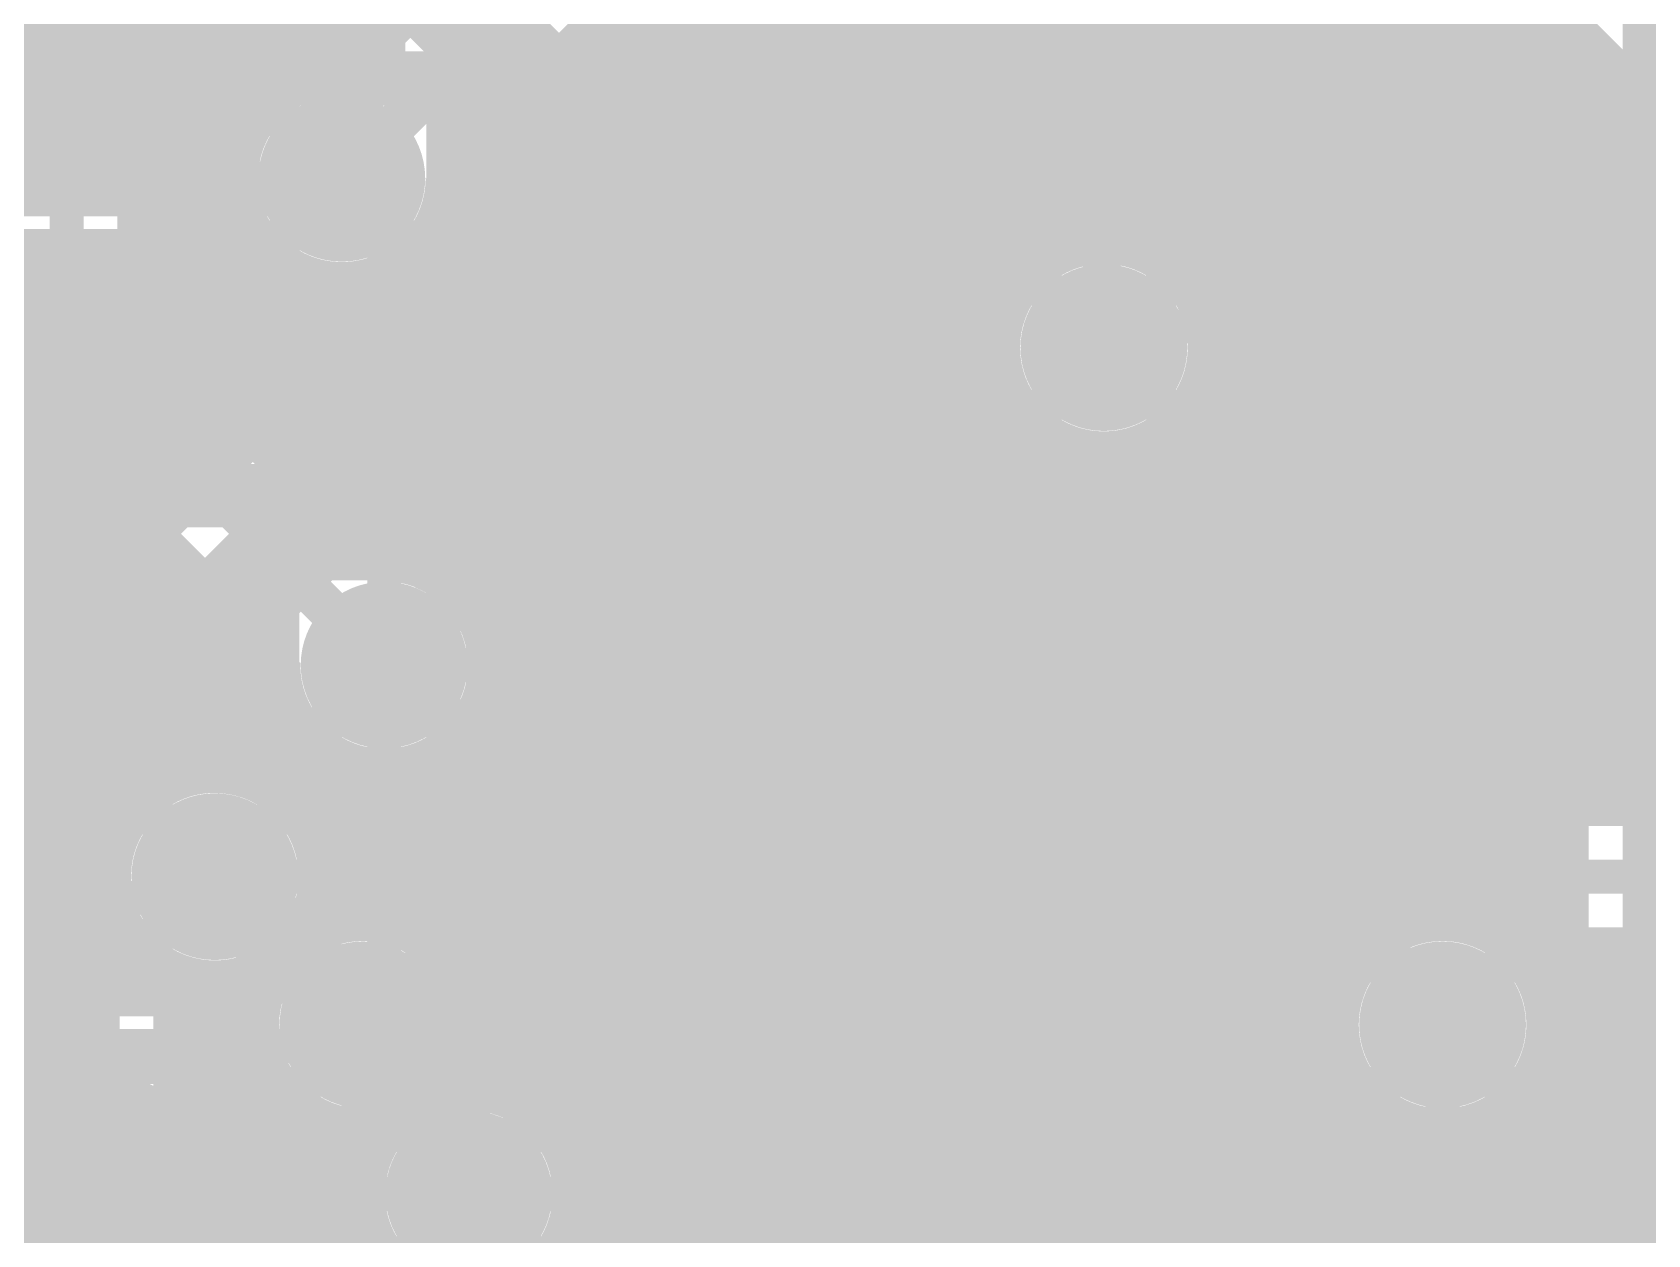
# Model space of a CAD drawing. Extents: x -4 to 136, y -50 to 40.
# Drawn here: x 60.75 to 70.45, y 10.3 to 17.51 of the extents above; entities that cross this region are included whole.
import ezdxf

# ---------------------------------------------------------------- set-up
doc = ezdxf.new("R2010")
doc.units = 0
doc.header["$MEASUREMENT"] = 0
doc.layers.get('0').update_dxf_attribs({"linetype": 'CONTINUOUS'})
for name, color, linetype in [('25-335-0_BOT', 7, 'CONTINUOUS'), ('25-335-0_DRD', 7, 'CONTINUOUS'), ('25-335-0_GND', 6, 'CONTINUOUS'), ('25-335-0_IN1', 4, 'CONTINUOUS'), ('25-335-0_SMB', 3, 'CONTINUOUS'), ('25-335-0_SMT', 5, 'CONTINUOUS'), ('25-335-0_SPT', 10, 'CONTINUOUS'), ('25-335-0_SST', 9, 'CONTINUOUS'), ('25-335-0_TOP', 12, 'CONTINUOUS'), ('THRUHOLE_TAP', 15, 'CONTINUOUS')]:
    doc.layers.add(name, color=color, linetype=linetype)

# ---------------------------------------------------------------- blocks, each defined once
blk = doc.blocks.new('ROUND_28')
at = {"const_width": 0.7747}
blk.add_lwpolyline([(-0.38735, 0, 1), (0.38735, 0, 1)], format="xyb", close=True, dxfattribs=at)
blk = doc.blocks.new('ROUND_40')
at = {"const_width": 0.29972}
blk.add_lwpolyline([(-0.14986, 0, 1), (0.14986, 0, 1)], format="xyb", close=True, dxfattribs=at)
blk = doc.blocks.new('ROUND_55')
at = {"const_width": 1.1557}
blk.add_lwpolyline([(-0.57785, 0, 1), (0.57785, 0, 1)], format="xyb", close=True, dxfattribs=at)
blk = doc.blocks.new('ROUND_60')
at = {"const_width": 0.50038}
blk.add_lwpolyline([(-0.25019, 0, 1), (0.25019, 0, 1)], format="xyb", close=True, dxfattribs=at)
blk = doc.blocks.new('RECTANGLE_2')
blk.add_solid([(0.4826, 0.4064), (0.4826, -0.4064), (-0.4826, 0.4064), (-0.4826, -0.4064)])
blk = doc.blocks.new('RECTANGLE_6')
blk.add_solid([(0.63627, 0.51308), (0.63627, -0.51308), (-0.63627, 0.51308), (-0.63627, -0.51308)])
blk = doc.blocks.new('RECTANGLE_21')
blk.add_solid([(0.44958, 0.65024), (0.44958, -0.65024), (-0.44958, 0.65024), (-0.44958, -0.65024)])
blk = doc.blocks.new('ROUND_23')
at = {"const_width": 0.10033}
blk.add_lwpolyline([(-0.050164, 0, 1), (0.050164, 0, 1)], format="xyb", close=True, dxfattribs=at)
blk = doc.blocks.new('ROUND_66')
at = {"const_width": 0.40005}
blk.add_lwpolyline([(-0.200024, 0, 1), (0.200024, 0, 1)], format="xyb", close=True, dxfattribs=at)

msp = doc.modelspace()

# ---------------------------------------------------------------- linework, layer by layer
at = {"layer": '25-335-0_BOT'}
for points, const_width in [([(65.151, 33.401), (65.151, 0.6858)], 0.254), ([(65.3796, 33.401), (65.3796, 2.51206)], 0.254), ([(62.1792, 24.65324), (62.1792, 17.0942)], 0.254), ([(70.104, 9.4488), (70.485, 9.8298), (70.485, 24.13)], 0.381), ([(62.611, 16.637), (60.452, 16.637), (59.817, 17.272), (59.817, 19.939), (58.547, 21.209)], 0.2032), ([(60.96, 10.16), (60.96, 13.081), (63.5, 15.621), (63.5, 20.447), (62.992, 20.955)], 0.635), ([(62.4078, 20.6756), (62.4078, 17.2339)], 0.254), ([(62.6364, 20.39366), (62.6364, 17.26692)], 0.254), ([(62.8523, 20.17776), (62.8523, 17.21866)], 0.254), ([(62.865, 20.16506), (62.865, 17.21358)], 0.254), ([(65.6082, 18.1229), (65.6082, 2.63652)], 0.254), ([(66.7512, 17.9832), (66.7512, 16.0782)], 0.254), ([(66.9798, 17.9832), (66.9798, 16.2179)], 0.254), ([(67.2084, 17.9832), (67.2084, 16.25092)], 0.254), ([(67.437, 17.9832), (67.437, 16.19758)], 0.254), ([(67.6656, 17.9832), (67.6656, 16.02486)], 0.254), ([(67.8942, 17.9832), (67.8942, 2.5654)], 0.254), ([(68.1228, 17.9832), (68.1228, 7.9248)], 0.254), ([(68.3514, 17.9832), (68.3514, 8.07974)], 0.254), ([(68.58, 17.9832), (68.58, 8.12292)], 0.254), ([(68.8086, 17.9832), (68.8086, 12.03706)], 0.254), ([(69.0372, 17.9832), (69.0372, 12.16152)], 0.254), ([(69.2658, 17.98066), (69.2658, 12.18438)], 0.254), ([(64.9224, 17.8054), (64.9224, 0.6858)], 0.254), ([(65.8368, 17.87906), (65.8368, 3.66522)], 0.254), ([(66.5226, 17.8943), (66.5226, 5.0546)], 0.254), ([(69.4944, 17.82826), (69.4944, 12.12088)], 0.254), ([(69.9516, 17.82826), (69.9516, 10.0584)], 0.254), ([(69.9643, 17.83334), (69.9643, 10.06348)], 0.254), ([(64.1477, 17.77746), (64.1477, 15.621)], 0.254), ([(64.2366, 17.72412), (64.2366, 6.5913)], 0.254), ([(66.0654, 17.7927), (66.0654, 4.60248)], 0.254), ([(66.294, 17.79778), (66.294, 4.94538)], 0.254), ([(69.723, 17.78508), (69.723, 11.92784)], 0.254), ([(64.4652, 17.66062), (64.4652, 6.50494)], 0.254), ([(64.6938, 17.68348), (64.6938, 6.25856)], 0.254), ([(62.8523, 17.4752), (62.02172, 17.4752)], 0.254), ([(69.9643, 17.4752), (64.1477, 17.4752)], 0.254), ([(62.45098, 17.2466), (61.92774, 17.2466)], 0.254), ([(61.9506, 17.28978), (61.9506, 17.0688)], 0.254), ([(62.8523, 17.2466), (62.76848, 17.2466)], 0.254), ([(69.9643, 17.2466), (64.1477, 17.2466)], 0.254), ([(62.15126, 17.0688), (61.80582, 17.0688)], 0.254), ([(69.9643, 17.018), (64.1477, 17.018)], 0.254), ([(69.9643, 16.7894), (64.1477, 16.7894)], 0.254), ([(69.9643, 16.5608), (64.1477, 16.5608)], 0.254), ([(69.9643, 16.3322), (64.1477, 16.3322)], 0.254), ([(62.15126, 16.2052), (60.452, 16.2052)], 0.254), ([(60.8076, 16.2052), (60.8076, 13.843)], 0.254), ([(61.0362, 16.2052), (61.0362, 14.0716)], 0.254), ([(61.2648, 16.2052), (61.2648, 14.3002)], 0.254), ([(61.4934, 16.2052), (61.4934, 14.5288)], 0.254), ([(61.722, 16.2052), (61.722, 14.7574)], 0.254), ([(61.9506, 16.2052), (61.9506, 14.986)], 0.254), ([(62.1792, 16.17726), (62.1792, 15.2146)], 0.254), ([(62.27572, 16.1036), (60.1726, 16.1036)], 0.254), ([(66.7766, 16.1036), (64.1477, 16.1036)], 0.254), ([(69.9643, 16.1036), (67.58686, 16.1036)], 0.254), ([(62.4078, 16.0401), (62.4078, 15.4432)], 0.254), ([(62.6364, 16.00708), (62.6364, 15.6718)], 0.254), ([(62.8523, 16.05534), (62.8523, 15.8877)], 0.254), ([(62.83706, 15.875), (60.06338, 15.875)], 0.254), ([(62.8523, 15.8877), (60.50788, 13.54582)], 0.254), ([(66.60642, 15.875), (64.1477, 15.875)], 0.254), ([(69.9643, 15.875), (67.75958, 15.875)], 0.254), ([(62.60846, 15.6464), (59.72048, 15.6464)], 0.254), ([(66.55308, 15.6464), (64.1477, 15.6464)], 0.254), ([(69.9643, 15.6464), (67.81292, 15.6464)], 0.254), ([(62.37986, 15.4178), (53.8607, 15.4178)], 0.254), ([(66.5861, 15.4178), (64.11468, 15.4178)], 0.254), ([(69.9643, 15.4178), (67.7799, 15.4178)], 0.254), ([(62.15126, 15.1892), (53.8607, 15.1892)], 0.254), ([(66.72326, 15.1892), (63.9826, 15.1892)], 0.254), ([(64.008, 15.21968), (64.008, 6.58622)], 0.254), ([(69.9643, 15.1892), (67.6402, 15.1892)], 0.254), ([(67.6656, 15.2146), (67.6656, 2.794)], 0.254), ([(63.94958, 15.15618), (63.09614, 14.3002)], 0.254), ([(66.7512, 15.16126), (66.7512, 5.06984)], 0.254), ([(66.9798, 15.0241), (66.9798, 4.99618)], 0.254), ([(67.437, 15.04442), (67.437, 3.0226)], 0.254), ([(61.92266, 14.9606), (53.8607, 14.9606)], 0.254), ([(69.9643, 14.9606), (63.754, 14.9606)], 0.254), ([(63.7794, 14.98346), (63.7794, 11.02106)], 0.254), ([(67.2084, 14.99108), (67.2084, 4.78028)], 0.254), ([(61.69406, 14.732), (54.0766, 14.732)], 0.254), ([(69.9643, 14.732), (63.5254, 14.732)], 0.254), ([(63.5508, 14.75486), (63.5508, 11.14552)], 0.254), ([(63.3222, 14.52626), (63.3222, 14.1478)], 0.254), ([(61.46546, 14.5034), (60.29706, 14.5034)], 0.254), ([(69.9643, 14.5034), (63.2968, 14.5034)], 0.254), ([(61.23686, 14.2748), (60.42152, 14.2748)], 0.254), ([(69.9643, 14.2748), (63.15456, 14.2748)], 0.254), ([(61.00826, 14.0462), (60.44438, 14.0462)], 0.254), ([(69.9643, 14.0462), (63.40094, 14.0462)], 0.254), ([(60.77966, 13.8176), (60.38088, 13.8176)], 0.254), ([(69.9643, 13.8176), (63.4873, 13.8176)], 0.254), ([(69.9643, 13.589), (63.48222, 13.589)], 0.254), ([(62.27826, 13.48486), (61.86932, 13.07592)], 0.254), ([(62.3443, 13.3604), (62.1538, 13.3604)], 0.254), ([(62.1792, 13.38326), (62.1792, 12.98194)], 0.254), ([(69.9643, 13.3604), (63.3857, 13.3604)], 0.254), ([(62.4078, 13.28166), (62.4078, 12.73556)], 0.254), ([(63.3222, 13.28166), (63.3222, 11.79322)], 0.254), ([(61.9506, 13.15466), (61.9506, 13.0683)], 0.254), ([(62.62878, 13.1318), (61.9252, 13.1318)], 0.254), ([(62.6364, 13.12926), (62.6364, 12.1793)], 0.254), ([(62.865, 13.08608), (62.865, 12.17422)], 0.254), ([(63.0936, 13.12926), (63.0936, 12.0777)], 0.254), ([(69.9643, 13.1318), (63.10122, 13.1318)], 0.254), ([(69.9643, 12.9032), (62.2808, 12.9032)], 0.254), ([(69.9643, 12.6746), (62.43574, 12.6746)], 0.254), ([(69.9643, 12.446), (62.47892, 12.446)], 0.254), ([(69.9643, 12.2174), (62.43574, 12.2174)], 0.254), ([(62.4078, 12.1539), (62.4078, 12.09294)], 0.254), ([(68.75526, 11.9888), (63.1952, 11.9888)], 0.254), ([(69.9643, 11.9888), (69.6722, 11.9888)], 0.254), ([(62.1792, 11.91006), (62.1792, 11.84656)], 0.254), ([(61.6077, 11.86434), (61.6077, 11.05408)], 0.254), ([(61.722, 11.82878), (61.722, 10.9601)], 0.254), ([(61.9506, 11.8237), (61.9506, 10.65022)], 0.254), ([(62.1411, 11.7602), (61.6077, 11.7602)], 0.254), ([(68.6181, 11.7602), (63.3349, 11.7602)], 0.254), ([(69.9643, 11.7602), (69.8119, 11.7602)], 0.254), ([(62.10808, 11.5316), (61.6077, 11.5316)], 0.254), ([(68.58508, 11.5316), (63.36792, 11.5316)], 0.254), ([(69.215, 5.715), (69.215, 11.557)], 0.2032), ([(69.9643, 11.5316), (69.84492, 11.5316)], 0.254), ([(63.3222, 11.32078), (63.3222, 11.16838)], 0.254), ([(62.16142, 11.303), (61.6077, 11.303)], 0.254), ([(62.1792, 11.2649), (62.1792, 9.30656)], 0.254), ([(68.63842, 11.303), (63.31458, 11.303)], 0.254), ([(69.9643, 11.303), (69.79158, 11.303)], 0.254), ([(69.723, 11.18362), (69.723, 9.94918)], 0.254), ([(62.3316, 11.0744), (61.6077, 11.0744)], 0.254), ([(62.4078, 11.02106), (62.4078, 9.55294)], 0.254), ([(68.7832, 11.0744), (63.70828, 11.0744)], 0.254), ([(68.7832, 11.09726), (68.7832, 8.0899)], 0.254), ([(69.6468, 11.09726), (69.6468, 9.8806)], 0.254), ([(69.9643, 11.0744), (69.6468, 11.0744)], 0.254), ([(62.6364, 10.9347), (62.6364, 9.6393)], 0.254), ([(62.865, 10.93978), (62.865, 10.91184)], 0.254), ([(62.82182, 10.8458), (61.82614, 10.8458)], 0.254), ([(68.7832, 10.8458), (63.92418, 10.8458)], 0.254), ([(69.9643, 10.8458), (69.6468, 10.8458)], 0.254), ([(62.74816, 10.6172), (61.96584, 10.6172)], 0.254), ([(68.7832, 10.6172), (63.99784, 10.6172)], 0.254), ([(69.9643, 10.6172), (69.6468, 10.6172)], 0.254), ([(62.76086, 10.3886), (62.0395, 10.3886)], 0.254), ([(68.7832, 10.3886), (63.9826, 10.3886)], 0.254), ([(69.9643, 10.3886), (69.6468, 10.3886)], 0.254)]:
    msp.add_lwpolyline(points, dxfattribs=dict(at, const_width=const_width))
at = {"layer": '25-335-0_BOT', "const_width": 0.254}
for points in [[(61.80582, 17.0688, 0.1765902), (62.06509, 17.78)], [(62.611, 17.26692, 0.2070678), (62.15184, 17.06825)], [(62.8523, 17.21866, 0.0986279), (62.611, 17.26672)], [(62.15126, 16.2052, 0.2070673), (62.611, 16.00628)], [(67.183, 16.25092, 0.4142136), (66.55308, 15.621)], [(67.81292, 15.621, 0.4142136), (67.183, 16.25092)], [(62.611, 16.00708, 0.0986273), (62.85237, 16.05516)], [(63.9572, 15.1638, 0.1989124), (64.14658, 15.621)], [(63.9572, 15.1638, 0.1989124), (64.14658, 15.621)], [(66.55308, 15.621, 0.4142136), (67.183, 14.99108)], [(67.183, 14.99108, 0.4142136), (67.81292, 15.621)], [(63.49492, 13.716, 0.3077063), (63.09614, 14.3002)], [(62.865, 13.08608, 0.4142136), (63.49492, 13.716)], [(62.27826, 13.48486, 0.308111), (62.865, 13.08608)], [(62.47892, 12.446, 0.4048002), (61.86932, 13.07592)], [(62.32144, 12.02944, 0.1826472), (62.47886, 12.446)], [(62.738, 12.18692, 0.1826477), (62.3214, 12.02949)], [(63.36792, 11.557, 0.4142136), (62.738, 12.18692)], [(69.215, 12.18692, 0.4142136), (68.58508, 11.557)], [(69.84492, 11.557, 0.4142136), (69.215, 12.18692)], [(61.849, 11.81608, 0.1826465), (62.2656, 11.97351)], [(62.26556, 11.97356, 0.1826472), (62.10814, 11.557)], [(61.6077, 11.86434, 0.0986279), (61.849, 11.81628)], [(62.10808, 11.557, 0.4142136), (62.738, 10.92708)], [(63.2206, 11.1506, 0.176781), (63.36892, 11.557)], [(68.58508, 11.557, 0.2070672), (68.78375, 11.09784)], [(69.6468, 11.09726, 0.2070673), (69.84572, 11.557)], [(63.373, 11.17092, 0.0613221), (63.22022, 11.15211)], [(64.00292, 10.541, 0.4142136), (63.373, 11.17092)], [(62.0649, 10.16, 0.2404443), (61.60821, 11.05478)], [(62.738, 10.92708, 0.0610756), (62.89018, 10.94574)], [(62.8904, 10.94486, 0.1759851), (62.74371, 10.541)], [(62.74308, 10.541, 0.4142136), (63.373, 9.91108)], [(63.373, 9.91108, 0.4142136), (64.00292, 10.541)]]:
    msp.add_lwpolyline(points, format="xyb", dxfattribs=at)
at = {"layer": '25-335-0_DRD', "const_width": 0.254}
for points in [[(61.595, 18.415), (60.325, 17.145)], [(61.595, 17.145), (60.325, 18.415)], [(61.976, 17.272), (61.976, 16.002)], [(63.246, 17.272), (61.976, 17.272)], [(63.246, 17.272), (61.976, 16.002)], [(63.246, 16.002), (61.976, 17.272)], [(63.246, 16.002), (63.246, 17.272)], [(66.548, 16.256), (66.548, 14.986)], [(67.818, 16.256), (66.548, 16.256)], [(67.818, 16.256), (66.548, 14.986)], [(67.818, 14.986), (66.548, 16.256)], [(67.818, 14.986), (67.818, 16.256)], [(61.976, 16.002), (63.246, 16.002)], [(66.548, 14.986), (67.818, 14.986)], [(62.23, 14.351), (62.23, 13.081)], [(63.5, 14.351), (62.23, 14.351)], [(63.5, 14.351), (62.23, 13.081)], [(63.5, 13.081), (62.23, 14.351)], [(63.5, 13.081), (63.5, 14.351)], [(61.214, 13.081), (61.214, 11.811)], [(62.484, 13.081), (61.214, 13.081)], [(62.484, 13.081), (61.214, 11.811)], [(62.484, 11.811), (61.214, 13.081)], [(62.23, 13.081), (63.5, 13.081)], [(62.484, 11.811), (62.484, 13.081)], [(62.103, 12.192), (62.103, 10.922)], [(63.373, 12.192), (62.103, 12.192)], [(63.373, 12.192), (62.103, 10.922)], [(63.373, 10.922), (62.103, 12.192)], [(63.373, 10.922), (63.373, 12.192)], [(68.58, 12.192), (68.58, 10.922)], [(69.85, 12.192), (68.58, 12.192)], [(69.85, 12.192), (68.58, 10.922)], [(69.85, 10.922), (68.58, 12.192)], [(69.85, 10.922), (69.85, 12.192)], [(61.214, 11.811), (62.484, 11.811)], [(62.738, 11.176), (62.738, 9.906)], [(64.008, 11.176), (62.738, 11.176)], [(64.008, 11.176), (62.738, 9.906)], [(64.008, 9.906), (62.738, 11.176)], [(64.008, 9.906), (64.008, 11.176)], [(62.103, 10.922), (63.373, 10.922)], [(68.58, 10.922), (69.85, 10.922)], [(61.595, 10.795), (60.325, 9.525)], [(61.595, 9.525), (60.325, 10.795)]]:
    msp.add_lwpolyline(points, dxfattribs=at)
at = {"layer": '25-335-0_IN1'}
for points, const_width in [([(69.0372, 32.0802), (69.0372, 12.8778)], 0.254), ([(65.151, 30.12186), (65.151, 12.8778)], 0.254), ([(65.3796, 29.89326), (65.3796, 12.8778)], 0.254), ([(68.8086, 26.38298), (68.8086, 12.8778)], 0.254), ([(68.58, 26.04008), (68.58, 12.8778)], 0.254), ([(62.1792, 24.65324), (62.1792, 17.0942)], 0.254), ([(68.3514, 24.5364), (68.3514, 12.8778)], 0.254), ([(67.6656, 24.45512), (67.6656, 16.02486)], 0.254), ([(68.1228, 24.41448), (68.1228, 12.8778)], 0.254), ([(67.8942, 24.39162), (67.8942, 12.8778)], 0.254), ([(66.167, 21.971), (67.056, 21.082), (67.056, 16.25092), (67.183, 16.12392), (67.183, 15.621)], 0.2032), ([(67.4878, 21.082), (67.4878, 16.42872)], 0.254), ([(62.4078, 20.71878), (62.4078, 17.2339)], 0.254), ([(62.6364, 20.4343), (62.6364, 17.272)], 0.254), ([(62.865, 20.33778), (62.865, 17.5006)], 0.254), ([(63.9572, 18.5928), (62.62878, 17.26692)], 0.254), ([(69.723, 18.415), (81.407, 6.731), (81.661, 6.731)], 0.2032), ([(64.516, 18.288), (64.262, 18.288), (62.611, 16.637)], 0.2032), ([(65.6082, 18.1229), (65.6082, 12.8778)], 0.254), ([(66.6242, 17.98066), (66.6242, 16.25092)], 0.254), ([(69.2658, 17.98066), (69.2658, 12.8778)], 0.254), ([(64.9224, 17.8054), (64.9224, 12.8778)], 0.254), ([(65.8368, 17.87906), (65.8368, 12.8778)], 0.254), ([(66.5226, 17.8943), (66.5226, 12.8778)], 0.254), ([(69.4944, 17.82826), (69.4944, 12.8778)], 0.254), ([(62.865, 13.716), (60.96, 15.621), (60.96, 17.78)], 0.2032), ([(66.0654, 17.7927), (66.0654, 12.8778)], 0.254), ([(66.294, 17.79778), (66.294, 12.8778)], 0.254), ([(69.723, 17.78508), (69.723, 12.8778)], 0.254), ([(69.74078, 17.78508), (72.31888, 15.20698)], 0.254), ([(64.28486, 17.70126), (63.24092, 16.65478)], 0.254), ([(64.2366, 17.65046), (64.2366, 12.8778)], 0.254), ([(64.4652, 17.66062), (64.4652, 12.8778)], 0.254), ([(64.6938, 17.68348), (64.6938, 12.8778)], 0.254), ([(69.9516, 17.57426), (69.9516, 12.8778)], 0.254), ([(62.83706, 17.4752), (62.02172, 17.4752)], 0.254), ([(64.008, 17.42186), (64.008, 12.8778)], 0.254), ([(66.6242, 17.4752), (64.0588, 17.4752)], 0.254), ([(70.05066, 17.4752), (67.4878, 17.4752)], 0.254), ([(70.1802, 17.34566), (70.1802, 12.8778)], 0.254), ([(62.45098, 17.2466), (61.92774, 17.2466)], 0.254), ([(61.9506, 17.28978), (61.9506, 15.24)], 0.254), ([(66.6242, 17.2466), (63.8302, 17.2466)], 0.254), ([(70.27926, 17.2466), (67.4878, 17.2466)], 0.254), ([(63.7794, 17.19326), (63.7794, 12.8778)], 0.254), ([(70.4088, 17.11706), (70.4088, 12.8778)], 0.254), ([(61.722, 16.9799), (61.722, 15.4686)], 0.254), ([(62.10808, 17.018), (61.7601, 17.018)], 0.254), ([(63.5508, 16.96466), (63.5508, 12.8778)], 0.254), ([(66.6242, 17.018), (63.6016, 17.018)], 0.254), ([(70.50786, 17.018), (67.4878, 17.018)], 0.254), ([(61.3918, 16.76146), (61.3918, 15.7988)], 0.254), ([(61.99886, 16.7894), (61.45022, 16.7894)], 0.254), ([(61.4934, 16.81226), (61.4934, 15.6972)], 0.254), ([(63.3222, 16.73606), (63.3222, 14.1478)], 0.254), ([(66.6242, 16.7894), (63.373, 16.7894)], 0.254), ([(70.73646, 16.7894), (67.4878, 16.7894)], 0.254), ([(61.98616, 16.5608), (61.3918, 16.5608)], 0.254), ([(66.6242, 16.5608), (63.23584, 16.5608)], 0.254), ([(70.96506, 16.5608), (67.4878, 16.5608)], 0.254), ([(62.05982, 16.3322), (61.3918, 16.3322)], 0.254), ([(66.6242, 16.3322), (63.16218, 16.3322)], 0.254), ([(71.19366, 16.3322), (67.56146, 16.3322)], 0.254), ([(62.1792, 16.17726), (62.1792, 15.0114)], 0.254), ([(63.0936, 16.2306), (63.0936, 14.30274)], 0.254), ([(62.27572, 16.1036), (61.3918, 16.1036)], 0.254), ([(62.865, 16.06042), (62.865, 14.34592)], 0.254), ([(66.6496, 16.1036), (62.94628, 16.1036)], 0.254), ([(67.6148, 16.12392), (67.6148, 16.0782)], 0.254), ([(71.42226, 16.1036), (67.6148, 16.1036)], 0.254), ([(62.4078, 16.0401), (62.4078, 14.7828)], 0.254), ([(62.6364, 16.00708), (62.6364, 14.5542)], 0.254), ([(66.60642, 15.875), (61.3918, 15.875)], 0.254), ([(71.65086, 15.875), (67.75958, 15.875)], 0.254), ([(61.3918, 15.7988), (62.84468, 14.34592)], 0.254), ([(66.55308, 15.6464), (61.5442, 15.6464)], 0.254), ([(71.87946, 15.6464), (67.81292, 15.6464)], 0.254), ([(66.5861, 15.4178), (61.7728, 15.4178)], 0.254), ([(72.10806, 15.4178), (67.7799, 15.4178)], 0.254), ([(60.6552, 15.3162), (62.23508, 13.73378)], 0.254), ([(60.77966, 15.1892), (58.84926, 15.1892)], 0.254), ([(66.72326, 15.1892), (62.0014, 15.1892)], 0.254), ([(71.01078, 15.1892), (67.6402, 15.1892)], 0.254), ([(67.6656, 15.2146), (67.6656, 12.8778)], 0.254), ([(60.8076, 15.16126), (60.8076, 11.7348)], 0.254), ([(66.7512, 15.16126), (66.7512, 12.8778)], 0.254), ([(66.9798, 15.0241), (66.9798, 12.8778)], 0.254), ([(67.437, 15.04442), (67.437, 12.8778)], 0.254), ([(61.00826, 14.9606), (58.74766, 14.9606)], 0.254), ([(61.0362, 14.93266), (61.0362, 11.7348)], 0.254), ([(70.7263, 14.9606), (62.23, 14.9606)], 0.254), ([(67.2084, 14.99108), (67.2084, 12.8778)], 0.254), ([(61.23686, 14.732), (58.5216, 14.732)], 0.254), ([(61.2648, 14.70406), (61.2648, 12.68222)], 0.254), ([(70.62978, 14.732), (62.4586, 14.732)], 0.254), ([(61.46546, 14.5034), (60.29706, 14.5034)], 0.254), ([(61.4934, 14.47546), (61.4934, 12.9667)], 0.254), ([(70.6247, 14.5034), (62.6872, 14.5034)], 0.254), ([(62.865, 14.34592), (62.84469, 14.34559)], 0.254), ([(61.69406, 14.2748), (60.42152, 14.2748)], 0.254), ([(61.722, 14.24686), (61.722, 13.06322)], 0.254), ([(70.71106, 14.2748), (63.15456, 14.2748)], 0.254), ([(61.92266, 14.0462), (60.44438, 14.0462)], 0.254), ([(70.9549, 14.0462), (63.40094, 14.0462)], 0.254), ([(61.9506, 14.01826), (61.9506, 13.0683)], 0.254), ([(62.15126, 13.8176), (60.38088, 13.8176)], 0.254), ([(62.1792, 13.78966), (62.1792, 12.98194)], 0.254), ([(62.23508, 13.73378), (62.23483, 13.716)], 0.254), ([(73.70826, 13.8176), (63.4873, 13.8176)], 0.254), ([(62.24778, 13.589), (60.18784, 13.589)], 0.254), ([(73.93686, 13.589), (63.48222, 13.589)], 0.254), ([(62.3443, 13.3604), (57.15, 13.3604)], 0.254), ([(74.16546, 13.3604), (63.3857, 13.3604)], 0.254), ([(62.4078, 13.28166), (62.4078, 12.8778)], 0.254), ([(63.3222, 13.28166), (63.3222, 12.8778)], 0.254), ([(62.62878, 13.1318), (56.9214, 13.1318)], 0.254), ([(62.6364, 13.12926), (62.6364, 12.8778)], 0.254), ([(62.865, 13.08608), (62.865, 12.8778)], 0.254), ([(63.0936, 13.12926), (63.0936, 12.8778)], 0.254), ([(73.83526, 13.1318), (63.10122, 13.1318)], 0.254), ([(61.41466, 12.9032), (56.6928, 12.9032)], 0.254), ([(73.6981, 12.9032), (62.2808, 12.9032)], 0.254), ([(73.533, 12.8778), (62.3062, 12.8778)], 0.254), ([(61.26226, 12.6746), (56.4642, 12.6746)], 0.254), ([(61.21908, 12.446), (56.2356, 12.446)], 0.254), ([(75.057, 12.065), (73.914, 12.065), (73.533, 12.446), (61.849, 12.446)], 0.2032), ([(61.26226, 12.2174), (56.007, 12.2174)], 0.254), ([(61.2648, 12.20978), (61.2648, 11.7348)], 0.254), ([(61.41466, 11.9888), (55.7784, 11.9888)], 0.254), ([(68.78066, 12.0142), (63.1698, 12.0142)], 0.254), ([(68.75526, 11.9888), (63.1952, 11.9888)], 0.254), ([(63.3222, 12.0142), (63.3222, 11.79322)], 0.254), ([(63.5508, 12.0142), (63.5508, 11.14552)], 0.254), ([(63.7794, 12.0142), (63.7794, 11.02106)], 0.254), ([(64.008, 12.0142), (64.008, 10.9728)], 0.254), ([(64.2366, 12.0142), (64.2366, 10.9728)], 0.254), ([(64.4652, 12.0142), (64.4652, 10.9728)], 0.254), ([(64.6938, 12.0142), (64.6938, 10.9728)], 0.254), ([(64.9224, 12.0142), (64.9224, 10.9728)], 0.254), ([(65.151, 12.0142), (65.151, 10.9728)], 0.254), ([(65.3796, 12.0142), (65.3796, 10.9728)], 0.254), ([(65.6082, 12.0142), (65.6082, 10.96518)], 0.254), ([(65.8368, 12.0142), (65.8368, 10.8458)], 0.254), ([(66.0654, 12.0142), (66.0654, 10.6172)], 0.254), ([(66.294, 12.0142), (66.294, 10.3886)], 0.254), ([(66.5226, 12.0142), (66.5226, 10.16)], 0.254), ([(66.7512, 12.0142), (66.7512, 9.9314)], 0.254), ([(66.9798, 12.0142), (66.9798, 9.7028)], 0.254), ([(67.2084, 12.0142), (67.2084, 9.4742)], 0.254), ([(67.437, 12.0142), (67.437, 9.2456)], 0.254), ([(67.6656, 12.0142), (67.6656, 9.017)], 0.254), ([(67.8942, 12.0142), (67.8942, 8.7884)], 0.254), ([(68.1228, 12.0142), (68.1228, 8.5598)], 0.254), ([(68.3514, 12.0142), (68.3514, 8.3312)], 0.254), ([(68.58, 12.0142), (68.58, 8.12292)], 0.254), ([(73.35266, 12.0142), (69.6468, 12.0142)], 0.254), ([(73.37806, 11.9888), (69.6722, 11.9888)], 0.254), ([(69.723, 12.0142), (69.723, 11.92784)], 0.254), ([(69.9516, 12.0142), (69.9516, 10.0584)], 0.254), ([(70.1802, 12.0142), (70.1802, 10.07364)], 0.254), ([(70.4088, 12.0142), (70.4088, 9.99998)], 0.254), ([(61.4934, 11.9253), (61.4934, 11.7348)], 0.254), ([(62.1792, 11.91006), (62.1792, 11.84656)], 0.254), ([(61.722, 11.82878), (61.722, 11.71448)], 0.254), ([(61.9506, 11.8237), (61.9506, 11.557)], 0.254), ([(62.1411, 11.7602), (55.5498, 11.7602)], 0.254), ([(61.595, 11.7348), (59.563, 11.7348)], 0.254), ([(68.6181, 11.7602), (63.3349, 11.7602)], 0.254), ([(73.60666, 11.7602), (69.8119, 11.7602)], 0.254), ([(61.8998, 11.6078), (62.13602, 11.37158)], 0.254), ([(62.10808, 11.5316), (61.976, 11.5316)], 0.254), ([(62.738, 11.557), (62.738, 9.017)], 0.2032), ([(68.58508, 11.5316), (63.36792, 11.5316)], 0.254), ([(74.5363, 11.5316), (69.84492, 11.5316)], 0.254), ([(63.3222, 11.32078), (63.3222, 11.16838)], 0.254), ([(64.135, 5.969), (62.103, 8.001), (62.103, 10.795), (61.595, 11.303), (59.563, 11.303), (58.42, 10.16)], 0.2032), ([(68.63842, 11.303), (63.31458, 11.303)], 0.254), ([(74.43978, 11.303), (69.79158, 11.303)], 0.254), ([(69.723, 11.18362), (69.723, 9.94918)], 0.254), ([(68.8086, 11.0744), (63.70828, 11.0744)], 0.254), ([(68.8086, 11.0744), (68.8086, 8.07974)], 0.254), ([(74.4347, 11.0744), (69.61886, 11.0744)], 0.254), ([(65.532, 10.9728), (63.8302, 10.9728)], 0.254), ([(69.0372, 10.95248), (69.0372, 7.9248)], 0.254), ([(69.2658, 10.92962), (69.2658, 6.34238)], 0.254), ([(69.4944, 10.99312), (69.4944, 9.60628)], 0.254), ([(65.8368, 10.8458), (68.55968, 8.12292)], 0.254), ([(74.52106, 10.8458), (65.8368, 10.8458)], 0.254), ([(74.6252, 10.6172), (66.0654, 10.6172)], 0.254), ([(68.58, 7.493), (65.532, 10.541), (63.373, 10.541)], 0.2032), ([(74.6252, 10.3886), (66.294, 10.3886)], 0.254)]:
    msp.add_lwpolyline(points, dxfattribs=dict(at, const_width=const_width))
at = {"layer": '25-335-0_IN1', "const_width": 0.254}
for points in [[(61.3918, 16.76146, 0.3010896), (62.06744, 17.78)], [(62.611, 17.26692, 0.4142136), (61.98108, 16.637)], [(61.98108, 16.637, 0.4142136), (62.611, 16.00708)], [(62.611, 16.00708, 0.4142136), (63.24092, 16.637)], [(67.6148, 16.12392, 0.1989124), (67.48833, 16.42925)], [(67.6148, 16.12392, 0.1989124), (67.48833, 16.42925)], [(66.6242, 16.25092, 0.1439046), (66.69286, 16.01729)], [(67.81292, 15.621, 0.2063464), (67.61552, 16.07896)], [(66.69278, 16.01724, 0.171599), (66.55267, 15.621)], [(60.5282, 15.621, 0.1989124), (60.65467, 15.31567)], [(60.5282, 15.621, 0.1989124), (60.65467, 15.31567)], [(66.55308, 15.621, 0.4142136), (67.183, 14.99108)], [(67.183, 14.99108, 0.4142136), (67.81292, 15.621)], [(63.49492, 13.716, 0.4142136), (62.865, 14.34592)], [(62.23508, 13.716, 0.4142136), (62.865, 13.08608)], [(62.865, 13.08608, 0.4142136), (63.49492, 13.716)], [(61.849, 13.07592, 0.4142136), (61.21908, 12.446)], [(62.3062, 12.8778, 0.2063465), (61.849, 13.07487)], [(61.21908, 12.446, 0.4142136), (61.849, 11.81608)], [(63.36792, 11.557, 0.2063464), (63.17052, 12.01496)], [(68.78066, 12.0142, 0.2055834), (68.58438, 11.557)], [(69.84492, 11.557, 0.2063464), (69.64752, 12.01496)], [(61.849, 11.81608, 0.1826465), (62.2656, 11.97351)], [(62.26556, 11.97356, 0.1826472), (62.10814, 11.557)], [(61.8998, 11.6078, 0.1989124), (61.595, 11.73405)], [(61.8998, 11.6078, 0.1989124), (61.595, 11.73405)], [(62.10808, 11.557, 0.0748382), (62.13599, 11.37157)], [(63.2206, 11.1506, 0.176781), (63.36892, 11.557)], [(68.58508, 11.557, 0.4142136), (69.215, 10.92708)], [(69.215, 10.92708, 0.4142136), (69.84492, 11.557)], [(63.373, 11.17092, 0.0613221), (63.22022, 11.15211)], [(63.8302, 10.9728, 0.2063465), (63.373, 11.16987)], [(65.8368, 10.8458, 0.1989124), (65.532, 10.97205)], [(65.8368, 10.8458, 0.1989124), (65.532, 10.97205)]]:
    msp.add_lwpolyline(points, format="xyb", dxfattribs=at)
at = {"layer": '25-335-0_SST'}
for points, const_width in [([(66.4464, 14.224), (66.4464, 18.034), (69.469, 18.034), (69.469, 13.6906), (66.9798, 13.6906), (66.4464, 14.224)], 0.20066), ([(62.07252, 17.03324), (62.07252, 17.26946)], 0.1524), ([(62.07252, 17.15008), (63.08852, 17.15008), (62.91834, 17.26946)], 0.1524), ([(63.80734, 16.51), (63.63716, 16.57096), (63.63716, 16.92656), (63.80734, 16.98498), (64.48552, 16.98498), (64.65316, 16.92656), (64.65316, 16.57096), (64.48552, 16.51)], 0.1524), ([(66.25844, 16.17726), (65.41262, 16.17726), (65.24244, 16.23822), (65.24244, 16.59382), (65.41262, 16.65224), (66.25844, 16.65224)], 0.1524), ([(57.15, 11.43), (62.865, 11.43), (62.865, 16.51), (51.435, 16.51), (51.435, 14.605), (52.07, 14.605), (52.07, 13.335), (51.435, 13.335), (51.435, 12.065), (52.07, 11.43), (57.15, 11.43)], 0.2032), ([(70.57644, 15.92326), (69.73062, 15.92326), (69.56044, 15.98422), (69.56044, 16.33982), (69.73062, 16.39824), (70.57644, 16.39824)], 0.1524), ([(63.63716, 15.79118), (63.63716, 16.0274)], 0.1524), ([(63.63716, 15.91056), (64.65316, 15.91056), (64.48552, 16.0274)], 0.1524), ([(65.24244, 15.33906), (65.24244, 15.81404), (65.92062, 15.33906), (66.08826, 15.33906), (66.25844, 15.40002), (66.25844, 15.75562), (66.08826, 15.81404)], 0.1524), ([(69.56044, 15.44066), (70.57644, 15.08506), (70.57644, 15.56004)], 0.1524), ([(63.80734, 15.42796), (63.63716, 15.367), (63.63716, 15.0114), (63.80734, 14.95298), (64.14516, 14.95298), (64.31534, 15.07236), (64.31534, 15.42796), (64.65316, 15.42796), (64.65316, 14.95298)], 0.1524), ([(65.024, 10.922), (65.024, 14.478), (63.246, 14.478), (63.246, 10.922), (65.024, 10.922)], 0.1524), ([(66.36512, 12.69746), (66.36512, 12.37234)], 0.1524), ([(66.50228, 12.70508), (66.50228, 12.36472)], 0.1524), ([(66.61404, 12.59332), (66.27368, 12.59332)], 0.1524), ([(66.60642, 12.45616), (66.2813, 12.45616)], 0.1524), ([(66.4845, 11.6205), (66.4845, 8.6995), (68.1228, 8.6995), (68.1228, 11.6205), (66.4845, 11.6205)], 0.1524), ([(70.2564, 11.10234), (70.2564, 10.74674), (70.42658, 10.62736), (70.59676, 10.62736), (70.7644, 10.74674), (70.7644, 11.10234), (69.7484, 11.10234)], 0.1524), ([(70.2564, 10.80516), (69.7484, 10.62736)], 0.1524), ([(65.6844, 10.59434), (65.6844, 10.23874), (65.85458, 10.11936), (66.02476, 10.11936), (66.1924, 10.23874), (66.1924, 10.59434), (65.1764, 10.59434)], 0.1524), ([(65.6844, 10.29716), (65.1764, 10.11936)], 0.1524), ([(69.7484, 9.78916), (69.7484, 10.26414), (70.42658, 9.78916), (70.59676, 9.78916), (70.7644, 9.85012), (70.7644, 10.20572), (70.59676, 10.26414)], 0.1524)]:
    msp.add_lwpolyline(points, dxfattribs=dict(at, const_width=const_width))
at = {"layer": '25-335-0_SST', "const_width": 0.1524}
for points in [[(66.44386, 12.71524, 0.4142136), (66.26352, 12.5349)], [(66.6242, 12.5349, 0.4142136), (66.44386, 12.71524)], [(66.26352, 12.5349, 0.4142136), (66.44386, 12.35456)], [(66.44386, 12.35456, 0.4142136), (66.6242, 12.5349)]]:
    msp.add_lwpolyline(points, format="xyb", dxfattribs=at)
at = {"layer": '25-335-0_TOP'}
for points, const_width in [([(74.168, 16.002), (73.406, 16.764), (64.516, 16.764), (61.849, 19.431), (52.324, 19.431), (52.07, 19.177), (51.308, 19.177), (50.165, 20.32), (38.354, 20.32), (37.846, 19.812)], 0.2032), ([(42.545, 17.0688), (43.434, 17.0688), (44.2468, 16.256), (45.974, 16.256), (46.736, 17.018), (48.768, 17.018), (49.276, 16.51), (50.927, 16.51), (51.054, 16.637), (58.928, 16.637), (59.817, 17.526), (59.817, 18.415), (60.325, 18.923), (61.722, 18.923), (64.389, 16.256), (72.39, 16.256), (73.533, 15.113), (77.47, 15.113), (78.232, 15.875)], 0.2032), ([(90.805, 16.764), (80.137, 16.764), (79.883, 16.51), (75.184, 16.51), (74.422, 17.272), (65.532, 17.272), (64.516, 18.288)], 0.2032), ([(67.183, 15.621), (67.31, 15.748), (72.263, 15.748), (73.406, 14.605), (78.613, 14.605), (80.137, 16.129), (93.218, 16.129), (93.472, 15.875), (94.996, 15.875), (95.758, 16.637)], 0.2032), ([(52.197, 15.494), (60.96, 15.494), (61.214, 15.748), (65.532, 15.748), (66.421, 14.859), (70.612, 14.859), (70.993, 15.24), (71.501, 15.24), (72.136, 14.605)], 0.2032), ([(61.849, 12.446), (61.722, 12.319), (51.689, 12.319), (50.927, 11.557), (44.831, 11.557), (43.18, 13.208), (31.496, 13.208), (29.845, 14.859), (29.845, 15.2146)], 0.2032), ([(71.247, 14.605), (70.993, 14.351), (66.294, 14.351), (65.405, 15.24), (61.341, 15.24), (60.96, 14.859), (51.435, 14.859), (49.784, 13.208), (45.974, 13.208), (44.958, 14.224), (35.687, 14.224), (34.925, 14.986), (34.925, 15.2146)], 0.2032), ([(45.212, 12.192), (50.419, 12.192), (52.07, 13.843), (53.34, 13.843), (53.848, 13.335), (60.198, 13.335), (61.595, 14.732), (65.151, 14.732), (66.04, 13.843), (77.47, 13.843), (77.47, 12.7254)], 0.381), ([(64.135, 13.716), (62.865, 13.716)], 0.2032), ([(103.378, 6.604), (102.616, 7.366), (98.679, 7.366), (97.536, 8.509), (96.393, 8.509), (94.742, 10.16), (66.167, 10.16), (65.659, 10.668), (65.659, 12.319), (65.278, 12.7), (62.611, 12.7), (62.23, 13.081), (60.706, 13.081), (60.452, 12.827), (53.34, 12.827), (53.086, 13.081)], 0.2032), ([(67.31, 12.7254), (67.31, 10.8712)], 0.2032), ([(69.215, 11.557), (69.215, 11.684), (68.58, 12.319), (68.58, 12.7254)], 0.2032), ([(41.529, 12.065), (41.656, 11.938), (43.688, 11.938), (44.577, 11.049), (51.054, 11.049), (51.816, 11.811), (62.484, 11.811), (62.738, 11.557)], 0.2032), ([(63.373, 10.541), (62.357, 10.541), (61.595, 11.303), (51.943, 11.303), (51.181, 10.541), (44.323, 10.541), (43.434, 11.43), (39.624, 11.43), (39.116, 11.938), (21.844, 11.938), (21.336, 11.43), (21.336, 10.541), (20.955, 10.16), (18.288, 10.16)], 0.2032), ([(60.96, 8.001), (60.96, 9.906), (63.627, 9.906), (64.135, 10.414), (64.135, 11.684)], 0.2032)]:
    msp.add_lwpolyline(points, dxfattribs=dict(at, const_width=const_width))

# ---------------------------------------------------------------- block references
at = {"layer": '25-335-0_BOT'}
for name, p in [('ROUND_28', (60.96, 17.78)), ('ROUND_40', (62.611, 16.637)), ('ROUND_40', (67.183, 15.621)), ('ROUND_40', (62.865, 13.716)), ('ROUND_40', (61.849, 12.446)), ('ROUND_40', (62.738, 11.557)), ('ROUND_40', (69.215, 11.557)), ('ROUND_28', (60.96, 10.16)), ('ROUND_40', (63.373, 10.541))]:
    msp.add_blockref(name, p, dxfattribs=at)
at = {"layer": '25-335-0_GND'}
for name, p in [('ROUND_55', (60.96, 17.78)), ('ROUND_60', (62.611, 16.637)), ('ROUND_60', (67.183, 15.621)), ('ROUND_60', (62.865, 13.716)), ('ROUND_60', (61.849, 12.446)), ('ROUND_60', (62.738, 11.557)), ('ROUND_60', (69.215, 11.557)), ('ROUND_55', (60.96, 10.16)), ('ROUND_60', (63.373, 10.541))]:
    msp.add_blockref(name, p, dxfattribs=at)
at = {"layer": '25-335-0_IN1'}
for name, p in [('ROUND_28', (60.96, 17.78)), ('ROUND_40', (62.611, 16.637)), ('ROUND_40', (67.183, 15.621)), ('ROUND_40', (62.865, 13.716)), ('ROUND_40', (61.849, 12.446)), ('ROUND_40', (62.738, 11.557)), ('ROUND_40', (69.215, 11.557)), ('ROUND_28', (60.96, 10.16)), ('ROUND_40', (63.373, 10.541))]:
    msp.add_blockref(name, p, dxfattribs=at)
at = {"layer": '25-335-0_SMB'}
for p in [(60.96, 17.78), (60.96, 10.16)]:
    msp.add_blockref('ROUND_28', p, dxfattribs=at)
at = {"layer": '25-335-0_SMT'}
for name, p in [('ROUND_28', (60.96, 17.78)), ('RECTANGLE_6', (64.135, 13.716)), ('RECTANGLE_21', (67.31, 12.7254)), ('RECTANGLE_21', (68.58, 12.7254)), ('RECTANGLE_6', (64.135, 11.684)), ('RECTANGLE_2', (67.31, 10.8712)), ('ROUND_28', (60.96, 10.16))]:
    msp.add_blockref(name, p, dxfattribs=at)
at = {"layer": '25-335-0_SPT'}
for name, p in [('RECTANGLE_6', (64.135, 13.716)), ('RECTANGLE_21', (67.31, 12.7254)), ('RECTANGLE_21', (68.58, 12.7254)), ('RECTANGLE_6', (64.135, 11.684)), ('RECTANGLE_2', (67.31, 10.8712))]:
    msp.add_blockref(name, p, dxfattribs=at)
at = {"layer": '25-335-0_TOP'}
for name, p in [('ROUND_28', (60.96, 17.78)), ('ROUND_40', (62.611, 16.637)), ('ROUND_40', (67.183, 15.621)), ('RECTANGLE_6', (64.135, 13.716)), ('ROUND_40', (62.865, 13.716)), ('RECTANGLE_21', (67.31, 12.7254)), ('RECTANGLE_21', (68.58, 12.7254)), ('ROUND_40', (61.849, 12.446)), ('RECTANGLE_6', (64.135, 11.684)), ('ROUND_40', (62.738, 11.557)), ('ROUND_40', (69.215, 11.557)), ('RECTANGLE_2', (67.31, 10.8712)), ('ROUND_28', (60.96, 10.16)), ('ROUND_40', (63.373, 10.541))]:
    msp.add_blockref(name, p, dxfattribs=at)
at = {"layer": 'THRUHOLE_TAP'}
for name, p in [('ROUND_66', (60.96, 17.78)), ('ROUND_23', (62.611, 16.637)), ('ROUND_23', (67.183, 15.621)), ('ROUND_23', (62.865, 13.716)), ('ROUND_23', (61.849, 12.446)), ('ROUND_23', (62.738, 11.557)), ('ROUND_23', (69.215, 11.557)), ('ROUND_23', (63.373, 10.541)), ('ROUND_66', (60.96, 10.16))]:
    msp.add_blockref(name, p, dxfattribs=at)

doc.saveas('drawing.dxf')
